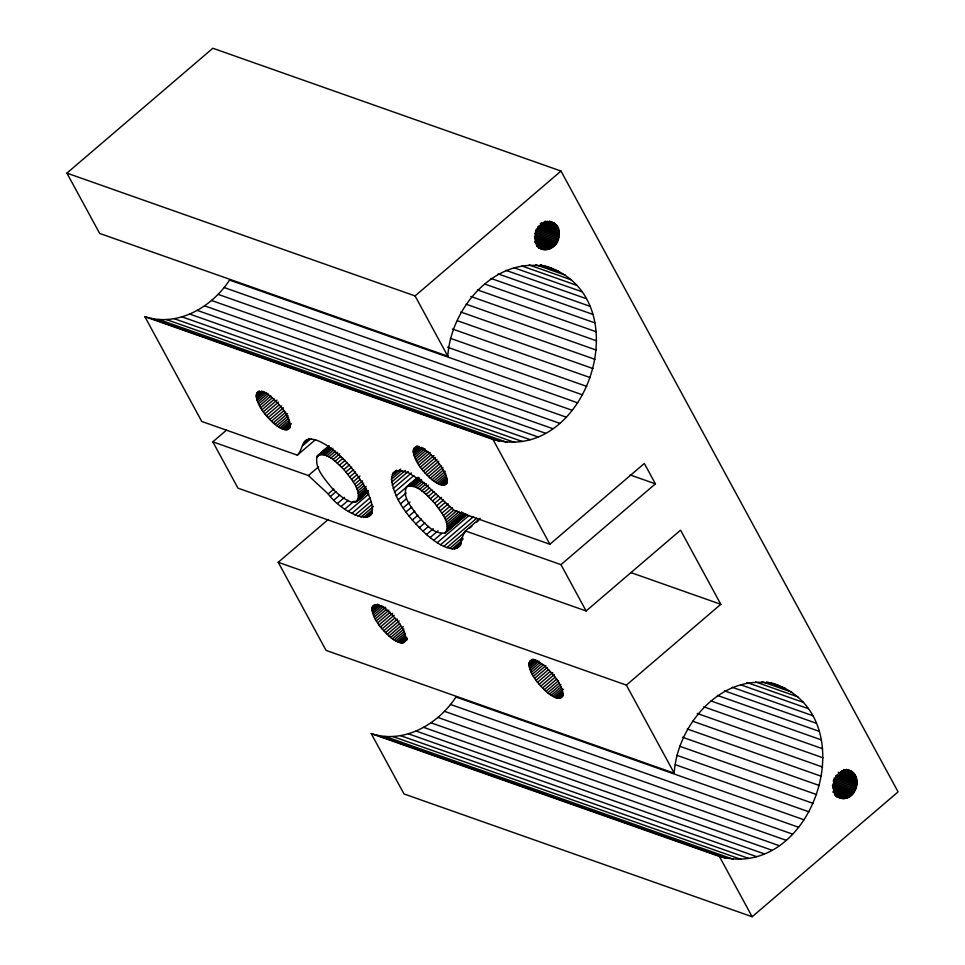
<?xml version="1.0" encoding="UTF-8"?>
<svg xmlns="http://www.w3.org/2000/svg" width="965" height="965" viewBox="0 0 965 965"><rect width="100%" height="100%" fill="white"/><g stroke="black" fill="none" stroke-linecap="round" stroke-linejoin="round"><path stroke-width="1.45" d="M315.519 439.582L297.317 455.154L201.745 421.452L144.859 316.665L493.006 439.473C588.553 465.239 642.135 295.097 544.767 265.882M551.823 268.366C498.531 251.841 450.776 306.327 447.808 356.23L99.66 233.421L66.911 173.121L212.855 48.25L561.003 171.058L898.089 791.879L752.145 916.75L403.997 793.942L371.248 733.629L719.408 856.45C814.943 882.203 868.524 712.061 771.156 682.846M256.208 395.891C257.559 386.567 269.44 394.95 273.059 398.521C280.731 405.807 288.644 414.612 290.127 425.469C288.776 434.793 276.895 426.421 273.288 422.839C265.604 415.565 257.691 406.76 256.208 395.891L261.913 391.018M356.917 501.39C362.454 490.136 350.247 478.133 343.902 469.569C337.147 463.526 327.231 450.776 317.28 456.035C313.963 467.711 324.469 478.471 331.067 487.06C336.049 492.427 341.574 497.506 348.208 500.726C356.399 506.034 362.671 496.106 368.292 491.655M371.923 609.012C373.274 599.687 385.156 608.059 388.762 611.641C396.446 618.915 404.359 627.72 405.843 638.589C404.492 647.913 392.61 639.542 388.992 635.959C381.32 628.685 373.407 619.88 371.923 609.012L377.629 604.138M391.464 479.303L393.093 473.091L396 470.908L400.234 470.413L408.641 472.874L422.368 481.656L454.322 510.545L549.905 544.26L644.331 463.465L655.404 483.851L560.967 564.646L465.395 530.931C460.703 536.226 462.549 550.11 452.223 548.832C442.247 547.42 434.009 540.786 426.47 534.55C410.728 519.628 394.504 501.583 391.464 479.303L401.705 470.546M413.225 451.282C414.576 441.958 426.458 450.329 430.064 453.912C437.736 461.186 445.661 469.991 447.145 480.86C445.782 490.184 433.9 481.8 430.294 478.23C422.622 470.956 414.697 462.151 413.225 451.282L418.919 446.397M445.661 532.692C451.125 522.535 440.245 511.281 434.72 503.26C427.459 496.058 418.255 483.779 406.808 486.553C401.344 496.722 412.224 507.964 417.736 515.998C425.01 523.187 434.202 535.479 445.661 532.692L466.131 515.177M528.929 664.402C530.292 655.078 542.161 663.45 545.78 667.02C553.452 674.306 561.377 683.111 562.848 693.98C561.497 703.304 549.616 694.921 546.009 691.35C538.337 684.064 530.412 675.259 528.929 664.402L534.634 659.517M558.988 235.81C561.944 216.474 535.84 218.392 535.382 235.52C532.439 254.857 558.53 252.939 558.988 235.81L537.734 228.319M850.479 770.963C835.28 765.619 825.69 792.965 840.925 798.26C857.499 801.782 864.158 771.65 846.233 769.467M328.281 519.46L278.222 562.293L326.049 650.386L674.209 773.206C677.165 723.304 724.92 668.805 778.224 685.343M297.317 455.154C302.334 450.776 301.502 440.293 309.222 439.135C315.531 438.773 321.297 442.079 326.52 445.239C342.708 456.131 355.892 471.27 365.482 488.194C389.486 534.863 344.107 515.696 328.197 493.959L308.39 475.54L212.819 441.837L226.461 430.149M144.859 316.665C177.427 327.412 211.986 307.208 229.549 280.043L577.697 402.851M371.248 733.629C403.816 744.377 438.387 724.172 455.938 697.007L804.098 819.828M257.004 392.864L259.283 390.909M256.557 393.684L258.837 391.742M256.292 394.709L259.706 391.778M256.316 397.242L263.156 391.392M256.606 398.75L264.579 391.911M257.076 400.379L266.195 392.574M257.727 402.116L267.981 393.334M258.536 403.961L268.801 395.18M259.513 405.867L270.912 396.108M260.647 407.833L272.046 398.075M261.901 409.823L274.446 399.1M263.288 411.826L276.979 400.125M264.784 413.816L278.475 402.116M266.376 415.782L278.921 405.047M268.041 417.676L281.72 405.976M269.754 419.51L283.433 407.797M66.911 173.121L415.071 295.929L561.003 171.058M271.515 421.235L284.048 410.499M273.288 422.839L285.821 412.115M275.061 424.323L287.594 413.587M276.81 425.649L288.209 415.903M278.523 426.82L288.776 418.038M280.176 427.809L289.295 420.004M281.744 428.605L289.729 421.777M283.228 429.22L290.067 423.358M284.603 429.618L291.442 423.768M285.845 429.811L290.405 425.915M286.955 429.799L290.381 426.868M287.92 429.57L290.2 427.616M304.349 441.777L306.629 439.835M303.432 443.478L309.114 438.617M302.889 445.565L310.851 438.749M318.064 455.251L328.305 446.481M317.28 456.035L328.655 446.3M319.053 454.708L329.294 445.951M316.725 457.072L328.1 447.338M320.247 454.431L329.355 446.638M321.635 454.406L329.596 447.591M323.191 454.648L331.164 447.832M324.916 455.154L332.877 448.339M326.761 455.914L333.588 450.064M328.727 456.915L335.555 451.065M308.39 475.54L318.631 466.783M330.802 458.146L337.629 452.308M332.937 459.605L339.764 453.767M335.132 461.27L340.814 456.397M337.34 463.116L343.033 458.254M339.559 465.13L345.253 460.269M341.755 467.289L347.448 462.428M343.902 469.569L349.595 464.708M345.977 471.945L351.67 467.084M347.967 474.394L353.648 469.533M328.197 493.959L333.878 489.098M349.837 476.891L355.518 472.018M330.488 496.408L336.182 491.535M351.562 479.388L357.255 474.527M353.142 481.885L359.969 476.047M334.083 499.942L339.776 495.081M354.553 484.334L360.247 479.472M355.771 486.722L362.599 480.884M337.726 503.248L344.553 497.409M356.797 489.026L363.624 483.188M357.605 491.197L364.432 485.359M341.357 506.287L348.184 500.437M358.196 493.236L366.157 486.432M358.558 495.117L366.519 488.302M414.009 448.243L416.289 446.288M413.563 449.075L416.989 446.144M358.691 496.806L366.652 489.991M413.297 450.088L417.857 446.192M344.951 509.013L354.046 501.221M358.582 498.29L367.689 490.51M354.722 502.21L360.415 497.349M363.829 494.418L367.243 491.499M358.256 499.556L368.497 490.799M355.916 501.933L368.437 491.221M413.322 452.633L419.027 447.748M413.611 454.129L421.596 447.302M393.093 473.091L396.506 470.16M348.462 511.402L368.932 493.875M414.082 455.757L423.201 447.953M392.176 474.78L396.724 470.896M391.633 476.867L400.728 469.074M414.733 457.506L424.998 448.725M351.839 513.428L370.053 497.856M415.553 459.34L425.806 450.558M391.681 482.078L405.336 470.401M416.53 461.258L427.929 451.499M355.072 515.069L371.006 501.438M392.272 485.154L408.207 471.523M417.652 463.212L430.197 452.489M358.112 516.311L371.766 504.623M418.919 465.214L431.464 454.479M393.238 488.495L411.44 472.922M360.922 517.131L373.443 506.42M420.306 467.217L433.985 455.504M363.479 517.53L372.587 509.749M394.564 492.066L413.913 475.516M421.802 469.207L435.48 457.494M365.759 517.505L371.441 512.632M367.713 517.035L372.261 513.151M369.342 516.154L371.621 514.212M423.382 471.161L437.073 459.461M406.024 487.349L417.399 477.615M396.241 495.829L418.038 477.253M408.883 485.455L411.15 483.513M408.991 485.733L418.098 477.94M410.378 485.709L419.486 477.928M425.046 473.067L438.725 461.354M411.934 485.962L419.908 479.147M426.771 474.889L439.304 464.153M413.659 486.457L421.621 479.641M398.243 499.749L406.205 492.934M415.505 487.216L422.332 481.378M428.52 476.614L441.065 465.89M417.483 488.218L424.298 482.379M430.294 478.23L442.839 467.494M400.547 503.778L406.241 498.905M419.546 489.448L426.373 483.61M432.067 479.714L443.466 469.955M421.681 490.908L428.508 485.069M433.816 481.04L445.215 471.282M403.141 507.867L409.968 502.029M435.529 482.211L445.794 473.429M423.876 492.572L429.558 487.711M437.181 483.2L446.3 475.395M426.084 494.418L431.777 489.557M405.988 511.969L411.681 507.108M438.761 483.996L446.735 477.168M440.245 484.599L447.084 478.749M441.608 484.997L447.314 480.124M428.303 496.432L433.997 491.571M442.863 485.202L447.422 481.294M443.972 485.178L447.386 482.259M444.925 484.961L447.205 483.007M409.051 516.058L414.745 511.185M430.499 498.591L436.192 493.73M432.646 500.883L438.339 496.01M412.308 520.075L417.99 515.201M434.72 503.26L441.548 497.409M436.711 505.696L443.538 499.858M415.71 523.971L421.403 519.098M438.58 508.193L445.408 502.355M419.232 527.71L424.926 522.837M440.305 510.702L448.279 503.887M441.886 513.187L449.859 506.372M422.839 531.245L428.52 526.383M443.297 515.648L452.404 507.855M444.515 518.036L453.622 510.244M426.47 534.55L433.297 528.711M445.541 520.328L456.915 510.594M446.349 522.511L458.87 511.8M430.101 537.589L438.062 530.774M446.94 524.55L461.728 511.896M447.302 526.42L463.224 512.789M447.434 528.108L464.503 513.513M433.695 540.316L441.656 533.5M447.326 529.604L465.54 514.019M447 530.871L466.336 514.321M444.66 533.235L466.915 514.381M437.205 542.704L469.062 515.443M440.595 544.73L473.586 516.504M372.273 606.804L374.553 604.85M372.007 607.817L375.421 604.898M443.816 546.371L476.819 518.145M372.032 610.363L378.871 604.512M465.395 530.931L480.184 518.277M446.855 547.613L465.058 532.041M469.617 528.144L471.885 526.202M476.445 522.306L478.712 520.352M372.321 611.858L379.161 606.008M372.792 613.499L381.911 605.694M449.678 548.434L462.187 537.734M373.431 615.236L383.696 606.454M460.944 540.786L463.212 538.844M452.223 548.832L461.33 541.051M374.251 617.069L385.65 607.323M454.503 548.808L461.33 542.969M456.457 548.349L461.017 544.453M458.086 547.457L460.365 545.514M375.228 618.987L386.627 609.229M376.35 620.941L388.895 610.218M377.617 622.944L390.162 612.208M379.004 624.946L392.683 613.245M380.5 626.936L394.178 615.236M382.092 628.891L394.625 618.167M383.756 630.796L397.435 619.096M385.469 632.618L399.148 620.917M387.218 634.355L399.763 623.619M388.992 635.959L400.403 626.201M390.765 637.443L403.31 626.707M392.526 638.77L403.925 629.011M394.227 639.94L404.492 631.158M395.891 640.929L405.01 633.124M397.459 641.725L405.445 634.898M398.943 642.328L405.782 636.478M400.318 642.738L406.012 637.853M401.561 642.931L407.266 638.046M402.67 642.907L407.23 639.011M403.623 642.69L407.049 639.759M212.819 441.837L237.969 488.157L586.117 610.978L680.554 530.171L720.807 604.307L626.369 685.102L278.222 562.293M529.725 661.363L532.005 659.409M529.278 662.195L532.704 659.264M529.013 663.208L533.573 659.3M529.037 665.754L535.877 659.891M529.327 667.249L537.312 660.422M529.797 668.878L538.916 661.073M530.448 670.627L539.568 662.822M531.257 672.46L541.522 663.679M532.234 674.366L543.645 664.62M533.368 676.332L545.913 665.597M534.634 678.323L547.167 667.599M536.021 680.337L548.554 669.601M537.517 682.327L550.05 671.592M539.097 684.281L552.776 672.569M540.762 686.187L554.441 674.475M542.475 688.009L555.02 677.273M544.236 689.734L556.781 678.998M546.009 691.35L558.554 680.615M547.782 692.822L559.181 683.075M549.531 694.161L560.93 684.402M551.244 695.319L561.509 686.537M552.897 696.308L562.016 688.503M554.477 697.116L563.596 689.312M555.949 697.719L562.8 691.869M557.324 698.117L563.029 693.244M558.578 698.31L563.138 694.414M559.676 698.298L563.102 695.367M560.641 698.069L562.921 696.127M549.375 221.262L553.62 222.758M548.976 221.455L554.646 223.446M547.071 221.275L555.575 224.278M545.08 221.226L556.419 225.219M544.405 221.781L557.155 226.28M543.621 222.445L557.794 227.438M541.305 222.698L558.301 228.693M540.279 223.53L558.699 230.032M540.545 224.917L558.964 231.419M539.266 225.858L559.109 232.855M537.867 226.835L559.109 234.326M536.07 229.296L558.735 237.293M535.696 230.768L558.361 238.753M535.189 232.191L557.867 240.189M534.574 233.578L557.239 241.576M535.261 235.388L556.516 242.891M534.429 236.63L555.683 244.121M534.924 238.271L554.766 245.267M535.334 239.815L553.753 246.304M535.672 241.226L552.68 247.233M534.538 242.022L551.534 248.029M536.178 243.687L550.352 248.68M536.383 244.7L549.133 249.199M536.552 245.58L547.891 249.573M536.721 246.292L546.636 249.79M538.313 247.354L545.394 249.851M538.506 247.764L544.176 249.754M538.735 248.017L542.981 249.513M540.448 264.856L558.807 271.334M540.279 264.844L544.513 266.34M535.732 264.724L565.394 275.194M529.122 264.965L571.485 279.922M521.969 266.014L577.046 285.447M514.212 267.824L582.004 291.732M505.793 270.297L586.298 298.692M498.085 273.879L589.892 306.267M491.052 278.475L592.739 314.349M484.647 284.012L594.814 322.865M477.446 289.874L596.081 331.719M470.836 296.484L596.539 340.826M466.24 304.228L596.189 350.066M460.836 312.021L595.007 359.342M457.446 320.742L593.041 368.57M452.452 329.005L590.291 377.629M450.366 338.305L586.792 386.422M447.579 347.243L582.571 394.866M224.061 287.498L572.209 410.306M218.018 294.325L566.178 417.145M211.492 300.465L559.652 423.285M204.556 305.845L552.716 428.653M197.282 310.404L545.442 433.213M189.755 314.095L537.903 436.904M182.047 316.87L530.195 439.678M630.097 474.925L655.404 483.851M174.255 318.703L522.403 441.512M166.45 319.572L514.598 442.392M158.718 319.475L506.878 442.296M151.167 318.414L499.315 441.222M631.279 572.728L720.807 604.307M766.68 681.821L785.208 688.298M762.121 681.7L791.783 692.158M755.511 681.941L797.886 696.887M746.946 682.496L803.447 702.424M740.601 684.788L808.405 708.696M732.194 687.261L812.699 715.668M724.486 690.844L816.294 723.231M717.441 695.439L819.14 731.313M711.036 700.976L821.203 739.841M703.835 706.838L822.482 748.695M697.237 713.449L822.94 757.79M845.907 769.515L851.576 771.505M845.497 769.696L852.59 772.193M843.603 769.527L853.518 773.025M844.447 770.468L854.363 773.966M842.349 770.528L855.099 775.028M841.564 771.192L855.738 776.186M840.672 771.952L856.257 777.44M838.223 772.277L856.643 778.779M692.641 721.193L822.578 767.03M838.501 773.665L856.908 780.166M837.222 774.606L857.053 781.602M835.811 775.583L857.065 783.073M835.69 777.066L856.932 784.557M834.013 778.043L856.691 786.041M833.639 779.515L856.305 787.5M687.237 728.985L821.408 776.318M833.133 780.938L855.81 788.936M833.941 782.82L855.183 790.323M833.205 784.135L854.459 791.638M832.373 785.377L853.627 792.868M832.867 787.018L852.71 794.014M833.278 788.562L851.697 795.051M833.615 789.985L850.623 795.98M682.436 737.212L819.43 785.534M833.905 791.276L849.49 796.776M832.711 791.939L848.295 797.428M834.327 793.447L847.077 797.946M834.496 794.328L845.835 798.32M834.665 795.039L844.58 798.538M836.257 796.101L843.338 798.598M835.859 796.318L842.119 798.501M836.679 796.764L840.925 798.26M679.686 746.271L816.679 794.593M676.767 755.269L813.181 803.399M675.391 764.714L808.972 811.83M450.45 704.462L798.61 827.27M444.419 711.301L792.567 834.11M437.893 717.441L786.041 840.25M430.957 722.809L779.105 845.63M423.683 727.369L771.831 850.177M416.144 731.06L764.304 853.868M408.436 733.834L756.596 856.643M400.644 735.668L748.792 858.476M392.839 736.548L740.999 859.357M385.119 736.452L733.267 859.26M377.556 735.378L725.716 858.199M415.071 295.929L447.808 356.23M493.006 439.473L549.905 544.26M560.967 564.646L586.117 610.978M626.369 685.102L674.209 773.206M719.408 856.45L752.145 916.75"/></g></svg>
